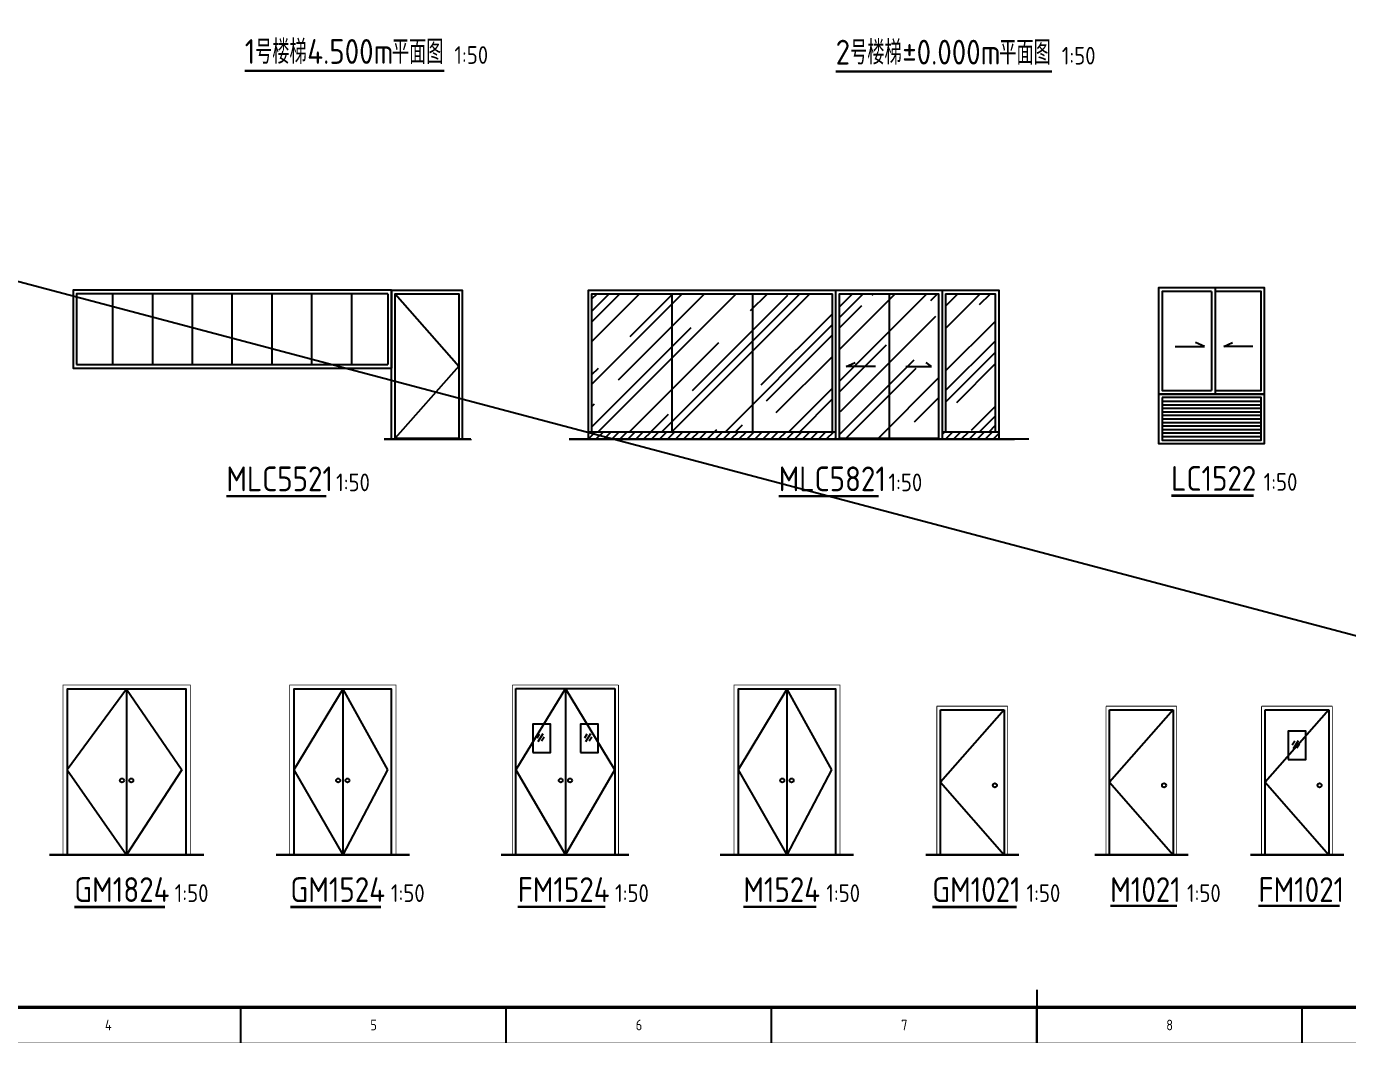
# Model space of a CAD drawing. Extents: x 93518 to 937116, y -359949 to 58022.
# Drawn here: x 864959 to 883632, y -188541 to -174168 of the extents above; entities that cross this region are included whole.
import ezdxf
from ezdxf.enums import TextEntityAlignment as Align

# ---------------------------------------------------------------- set-up
doc = ezdxf.new("R2010")
doc.units = 0
doc.header["$LTSCALE"] = 1000
doc.header["$MEASUREMENT"] = 0
doc.layers.get('0').update_dxf_attribs({"color": 8, "linetype": 'CONTINUOUS'})
for name, color, linetype in [('-人员定位', 6, 'CONTINUOUS'), ('DIM_SYMB', 8, 'CONTINUOUS'), ('E_WINDOW', 8, 'CONTINUOUS'), ('LATRINE', 8, 'CONTINUOUS'), ('WALL', 8, 'CONTINUOUS'), ('WINDOW', 8, 'CONTINUOUS'), ('门窗', 8, 'CONTINUOUS')]:
    doc.layers.add(name, color=color, linetype=linetype)
doc.styles.get("Standard").update_dxf_attribs({"font": 'GBENOR', "bigfont": 'GBCBIG'})

# ---------------------------------------------------------------- blocks, each defined once
blk = doc.blocks.new('GEDI_WK_A11')
at = {"color": 3}
for p, q in [((300, 0), (300, 10)), ((375, 0), (375, 10)), ((450, 0), (450, 10)), ((525, 0), (525, 10)), ((600, 0), (600, 10))]:
    blk.add_line(p, q, dxfattribs=at)
for points, const_width in [([(0, 0), (1050, 0), (1050, 594), (0, 594)], 0.1), ([(25, 10), (1040, 10), (1040, 584), (25, 584)], 1)]:
    blk.add_lwpolyline(points, close=True, dxfattribs=dict(at, const_width=const_width))
blk.add_lwpolyline([(525, 0, 0.5, 0.5, 0), (525, 15, 0.5, 0.5, 0)], format="xyseb", dxfattribs=at)
for s, p in [('4', (262.5, 5)), ('5', (337.5, 5)), ('6', (412.5, 5)), ('7', (487.5, 5)), ('8', (562.5, 5))]:
    blk.add_text(s, height=3, dxfattribs=at).set_placement(p, align=Align.MIDDLE)

msp = doc.modelspace()

# ---------------------------------------------------------------- hatches: boundary and pattern name
h = msp.add_hatch()
h.set_pattern_fill('AR-RROOF', color=251, scale=500, angle=45, style=0)
h.set_pattern_definition([(45, (872951.04, -179986), (538.815, 1436.84), [9525, -1270, 3175, -635]), (45, (873323.7, -179164.3), (-1046.2, 148.17), [1905, -209.55, 3810, -476.25]), (45, (872793.9, -179379.83), (2034.028, 2635.705), [5080, -889, 2540, -635])])
h.paths.add_polyline_path([(878651, -177946), (877951, -177946), (877951, -179896), (878651, -179896)])
h.paths.add_polyline_path([(876351, -177946), (875224.4, -177946), (875224.4, -179896), (876351, -179896)])
h.paths.add_polyline_path([(875224.4, -177946), (874087.8, -177946), (874087.8, -179896), (875224.4, -179896)])
h.paths.add_polyline_path([(874087.8, -177946), (872951, -177946), (872951, -179896), (874087.8, -179896)])
h.paths.add_polyline_path([(877851, -179986), (877851, -177946), (877151, -177946), (877151, -179986)])
h.paths.add_polyline_path([(876451, -177946), (876451, -179986), (877151, -179986), (877151, -177946)])
h = msp.add_hatch()
h.set_pattern_fill('_USER', color=251, scale=50, style=0, pattern_type=0)
h.set_pattern_definition([(0, (881009.04, -179713.317), (0, 50), [])])
h.paths.add_polyline_path([(881009, -179413.3), (881009, -180013.3), (882409, -180013.3), (882409, -179413.3)])
h = msp.add_hatch()
h.set_pattern_fill('ANSI31', color=8, scale=50, style=0)
h.set_pattern_definition([(45, (872901.04, -179996), (-56.1266, 56.1266), [])])
h.paths.add_polyline_path([(877901, -179896), (877901, -179996), (878701, -179996), (878701, -179896)])
h.paths.add_polyline_path([(876401, -179996), (876401, -179896), (872901, -179896), (872901, -179996), (874452.5, -179996), (874464, -179958.9, -1), (874470, -179939.8, -1), (874464, -179958.9), (874452.5, -179996)])

# ---------------------------------------------------------------- linework, layer by layer
at = {"layer": '-人员定位'}
msp.add_line((684791.4, -130128.9), (905491.4, -188528.9), dxfattribs=at)
at = {"color": 4}
for p, q in [((866181.1, -178946), (866181.1, -177946)), ((866743.6, -178946), (866743.6, -177946)), ((867306.1, -178946), (867306.1, -177946)), ((867868.6, -178946), (867868.6, -177946)), ((868431.1, -178946), (868431.1, -177946)), ((868993.6, -178946), (868993.6, -177946)), ((869556.1, -178946), (869556.1, -177946)), ((870068.6, -177946), (870068.6, -178946)), ((870118.6, -177896), (870118.6, -178996)), ((870118.6, -178946), (870118.6, -177946)), ((872901, -179896), (876401, -179896)), ((877901, -179896), (878701, -179896))]:
    msp.add_line(p, q, dxfattribs=at)
at = {"color": 3}
for p, q in [((877151, -177946), (877151, -179986)), ((870168.6, -179986), (871068.6, -179986)), ((876451, -179986), (877851, -179986))]:
    msp.add_line(p, q, dxfattribs=at)
for p, q in [((872207.1, -184167.4), (872171.1, -184224.9)), ((872257.5, -184162.6), (872185.5, -184277.7)), ((872275.3, -184210), (872239.3, -184267.6)), ((872881.4, -184167.4), (872845.4, -184224.9)), ((872931.8, -184162.6), (872859.8, -184277.7)), ((872949.6, -184210), (872913.6, -184267.6)), ((882884.4, -184266), (882848.4, -184323.6)), ((882934.8, -184261.2), (882862.8, -184376.4)), ((882952.6, -184308.6), (882916.6, -184366.2))]:
    msp.add_line(p, q)
at = {"color": 4}
for points in [[(870118.6, -177896), (865618.6, -177896), (865618.6, -178996), (870118.6, -178996)], [(870068.6, -177946), (865668.6, -177946), (865668.6, -178946)], [(870118.6, -179996), (870118.6, -177896), (871118.6, -177896), (871118.6, -179996)], [(872901, -179996), (872901, -177896), (878701, -177896), (878701, -179996)], [(872951, -179896), (872951, -177946), (876351, -177946)], [(876351, -179896), (876351, -177946)], [(876401, -179996), (876401, -177896), (877901, -177896), (877901, -179996)], [(876451, -177946), (877851, -177946)], [(877951, -177946), (878651, -177946), (878651, -179896)], [(877951, -177946), (877951, -179896)], [(865668.6, -178946), (870068.6, -178946)]]:
    msp.add_lwpolyline(points, dxfattribs=at)
at = {"color": 3}
for points in [[(870168.6, -179996), (870168.6, -177946), (871068.6, -177946), (871068.6, -179996)], [(876451, -179996), (876451, -177946), (877851, -177946), (877851, -179996)]]:
    msp.add_lwpolyline(points, dxfattribs=at)
for points, const_width in [([(870013.6, -180006), (871253.4, -180006)], 20), ([(872628.5, -180006), (878925.6, -180006)], 20), ([(865280.8, -185873.6), (867470.1, -185873.6)], 30), ([(868485.8, -185873.6), (870375.2, -185873.6)], 30), ([(871665.2, -185873.6), (873477, -185873.6)], 30), ([(874763.5, -185873.6), (876652.8, -185873.6)], 30), ([(877666.9, -185873.6), (878989.7, -185873.6)], 30), ([(880058.6, -185873.6), (881381.4, -185873.6)], 30), ([(882256.3, -185873.6), (883579.1, -185873.6)], 30)]:
    msp.add_lwpolyline(points, dxfattribs=dict(const_width=const_width))
for points in [[(870013.6, -179996), (871242.2, -179996)], [(872628.5, -179996), (879126.9, -179996)]]:
    msp.add_lwpolyline(points)
at = {"layer": 'DIM_SYMB', "const_width": 35}
for points in [[(868044.8, -174796.8), (870867.6, -174796.8)], [(876396.4, -174806.3), (879452.6, -174806.3)], [(867784.8, -180805.4), (869196.4, -180805.4)], [(875591.6, -180805.4), (877003.2, -180805.4)], [(881138.6, -180799.3), (882305.2, -180799.3)], [(865634.6, -186611.1), (866915.5, -186611.1)], [(868689.6, -186611.1), (869970.5, -186611.1)], [(871902.5, -186608.1), (873139.2, -186608.1)], [(875091.5, -186608.1), (876124, -186608.1)], [(877760.9, -186611.1), (878954.3, -186611.1)], [(880276.8, -186596.1), (881221.8, -186596.1)], [(882372.4, -186596.1), (883521.5, -186596.1)]]:
    msp.add_lwpolyline(points, dxfattribs=at)
at = {"layer": 'E_WINDOW'}
for p, q in [((871877, -183523.6), (873277, -183523.6)), ((871877, -185873.6), (871877, -183523.6)), ((872577, -183523.6), (872577, -185873.6)), ((873277, -183523.6), (873277, -185873.6)), ((877876, -183823.6), (878776, -183823.6)), ((877876, -185873.6), (877876, -183823.6)), ((878776, -183823.6), (878776, -185873.6)), ((880267.7, -183823.6), (881167.7, -183823.6)), ((880267.7, -185873.6), (880267.7, -183823.6)), ((881167.7, -183823.6), (881167.7, -185873.6)), ((882465.3, -183823.6), (883365.3, -183823.6)), ((882465.3, -185873.6), (882465.3, -183823.6)), ((883365.3, -183823.6), (883365.3, -185873.6))]:
    msp.add_line(p, q, dxfattribs=at)
at = {"layer": 'E_WINDOW', "const_width": 10}
for points in [[(865475.3, -185873.6), (867275.3, -185873.6), (867275.3, -183473.6), (865475.3, -183473.6)], [(868680.3, -185873.6), (870180.3, -185873.6), (870180.3, -183473.6), (868680.3, -183473.6)], [(874958, -185873.6), (876458, -185873.6), (876458, -183473.6), (874958, -183473.6)]]:
    msp.add_lwpolyline(points, close=True, dxfattribs=at)
for points in [[(871827, -183473.6), (873327, -183473.6)], [(871827, -185873.6), (871827, -183473.6)], [(873327, -183473.6), (873327, -185873.6)], [(877826, -183773.6), (878826, -183773.6)], [(877826, -185873.6), (877826, -183773.6)], [(878826, -183773.6), (878826, -185873.6)], [(880217.7, -183773.6), (881217.7, -183773.6)], [(880217.7, -185873.6), (880217.7, -183773.6)], [(881217.7, -183773.6), (881217.7, -185873.6)], [(882415.3, -183773.6), (883415.3, -183773.6)], [(882415.3, -185873.6), (882415.3, -183773.6)], [(883415.3, -183773.6), (883415.3, -185873.6)]]:
    msp.add_lwpolyline(points, dxfattribs=at)
at = {"layer": 'E_WINDOW'}
for centre in [(866309.6, -184823.6), (866441.1, -184823.6), (869364.7, -184823.6), (869496.1, -184823.6), (872511.3, -184823.6), (872642.7, -184823.6), (875642.3, -184823.6), (875773.8, -184823.6), (878646.3, -184892.1), (881038, -184892.1), (883235.7, -184892.1)]:
    msp.add_circle(centre, 28.4, dxfattribs=at)
at = {"layer": 'LATRINE'}
for points in [[(872114.8, -184428.1), (872364.8, -184428.1), (872364.8, -184028.1), (872114.8, -184028.1)], [(872789.1, -184428.1), (873039.1, -184428.1), (873039.1, -184028.1), (872789.1, -184028.1)], [(882792.1, -184526.8), (883042.1, -184526.8), (883042.1, -184126.8), (882792.1, -184126.8)]]:
    msp.add_lwpolyline(points, close=True, dxfattribs=at)
at = {"layer": 'WALL', "color": 8}
for p, q in [((874087.8, -179896), (874087.8, -177946)), ((875224.4, -179896), (875224.4, -177946)), ((881193.5, -178693.2), (881607.3, -178693.2)), ((881607.3, -178693.2), (881482.7, -178635.4)), ((881880.8, -178693.2), (882005.4, -178635.4)), ((882294.6, -178693.2), (881880.8, -178693.2)), ((876545.3, -178974.6), (876669.9, -178916.7)), ((876959.1, -178974.6), (876545.3, -178974.6)), ((877386.6, -178974.6), (877750.5, -178974.6)), ((877750.5, -178974.6), (877675.9, -178916.7)), ((866375.3, -183533.6), (865535.3, -184673.6)), ((866375.3, -183533.6), (867155.3, -184673.6)), ((869430.3, -183533.6), (868740.3, -184673.6)), ((869430.3, -183533.6), (870060.3, -184673.6)), ((872577, -183523.6), (871877, -184673.6)), ((873277, -184673.6), (872577, -183523.6)), ((875708, -183533.6), (875018, -184673.6)), ((875708, -183533.6), (876338, -184673.6)), ((878776, -183823.6), (877876, -184848.6)), ((881167.7, -183823.6), (880267.7, -184848.6)), ((883365.3, -183823.6), (882465.3, -184848.6)), ((865535.3, -184673.6), (866375.5, -185873.6)), ((867155.3, -184673.6), (866375.5, -185873.6)), ((868740.3, -184673.6), (869430.5, -185873.6)), ((870060.3, -184673.6), (869430.5, -185873.6)), ((871877, -184673.6), (872577, -185873.6)), ((872577, -185873.6), (873277, -184673.6)), ((875018, -184673.6), (875708.2, -185873.6)), ((876338, -184673.6), (875708.2, -185873.6)), ((877876, -184848.6), (878776, -185873.6)), ((880267.7, -184848.6), (881167.7, -185873.6)), ((882465.3, -184848.6), (883365.3, -185873.6))]:
    msp.add_line(p, q, dxfattribs=at)
msp.add_lwpolyline([(870172.8, -177946), (871068.6, -178971), (870168.6, -179986)], dxfattribs=at)
at = {"layer": 'WINDOW'}
for p, q in [((881709, -177913.3), (881709, -179313.3)), ((881759, -177863.3), (881759, -179363.3))]:
    msp.add_line(p, q, dxfattribs=at)
for points in [[(880959, -179363.3), (882459, -179363.3), (882459, -177863.3), (880959, -177863.3)], [(881009, -179413.3), (881009, -180013.3), (882409, -180013.3), (882409, -179413.3)]]:
    msp.add_lwpolyline(points, close=True, dxfattribs=at)
for points in [[(881709, -177913.3), (881009, -177913.3), (881009, -179313.3), (881709, -179313.3)], [(881759, -179313.3), (882409, -179313.3), (882409, -177913.3), (881759, -177913.3)], [(880959, -179363.3), (880959, -180063.3), (882459, -180063.3), (882459, -179363.3), (880959, -179363.3)]]:
    msp.add_lwpolyline(points, dxfattribs=at)
at = {"layer": '门窗', "color": 4}
for p, q in [((866375.3, -183533.6), (866375.5, -185873.6)), ((869430.3, -183533.6), (869430.5, -185873.6)), ((875708, -183533.6), (875708.2, -185873.6))]:
    msp.add_line(p, q, dxfattribs=at)
for points in [[(866375.3, -183533.6), (865535.3, -183533.6), (865535.3, -185873.6), (865535.3, -185873.6)], [(867215.3, -185873.6), (867215.3, -185873.6), (867215.3, -183533.6), (865535.3, -183533.6)], [(869430.3, -183533.6), (868740.3, -183533.6), (868740.3, -185873.6), (868740.3, -185873.6)], [(870120.3, -185873.6), (870120.3, -185873.6), (870120.3, -183533.6), (868740.3, -183533.6)], [(875708, -183533.6), (875018, -183533.6), (875018, -185873.6), (875018, -185873.6)], [(876398, -185873.6), (876398, -185873.6), (876398, -183533.6), (875018, -183533.6)]]:
    msp.add_lwpolyline(points, dxfattribs=at)

# ---------------------------------------------------------------- block references
at = {"xscale": 50, "yscale": 50, "zscale": 50}
msp.add_blockref('GEDI_WK_A11', (852991.4, -188528.9), dxfattribs=at)

# ---------------------------------------------------------------- texts
at = {"layer": 'DIM_SYMB', "color": 7}
for s, height, p in [('1', 350, (868044.8, -174697)), ('号楼梯', 337.59, (868190.6, -174697)), ('4.500m', 350, (868927.9, -174697)), ('平面图', 337.59, (870123.7, -174697)), ('2', 350, (876396.4, -174706.5)), ('号楼梯', 337.59, (876600.6, -174706.5)), ('%%p0.000m', 350, (877337.8, -174706.5)), ('平面图', 337.59, (878708.7, -174706.5)), ('1:50', 250, (871007.6, -174697)), ('1:50', 250, (879592.6, -174706.5)), ('LC1522', 350, (881138.6, -180730.3)), ('MLC5521', 350, (867784.8, -180736.4)), ('1:50', 250, (869336.4, -180736.4)), ('MLC5821', 350, (875591.6, -180736.4)), ('1:50', 250, (877143.2, -180736.4)), ('1:50', 250, (882445.2, -180730.3)), ('GM1824', 350, (865634.6, -186540.6)), ('1:50', 250, (867055.5, -186540.6)), ('GM1524', 350, (868689.6, -186540.6)), ('1:50', 250, (870110.5, -186540.6)), ('FM1524', 350, (871902.5, -186540.6)), ('1:50', 250, (873279.2, -186540.6)), ('M1524', 350, (875091.5, -186540.6)), ('1:50', 250, (876264, -186540.6)), ('GM1021', 350, (877760.9, -186540.6)), ('1:50', 250, (879094.3, -186540.6)), ('M1021', 350, (880276.8, -186540.6)), ('1:50', 250, (881361.8, -186540.6)), ('FM1021', 350, (882372.4, -186540.6))]:
    msp.add_text(s, height=height, dxfattribs=at).set_placement(p)

doc.saveas('drawing.dxf')
